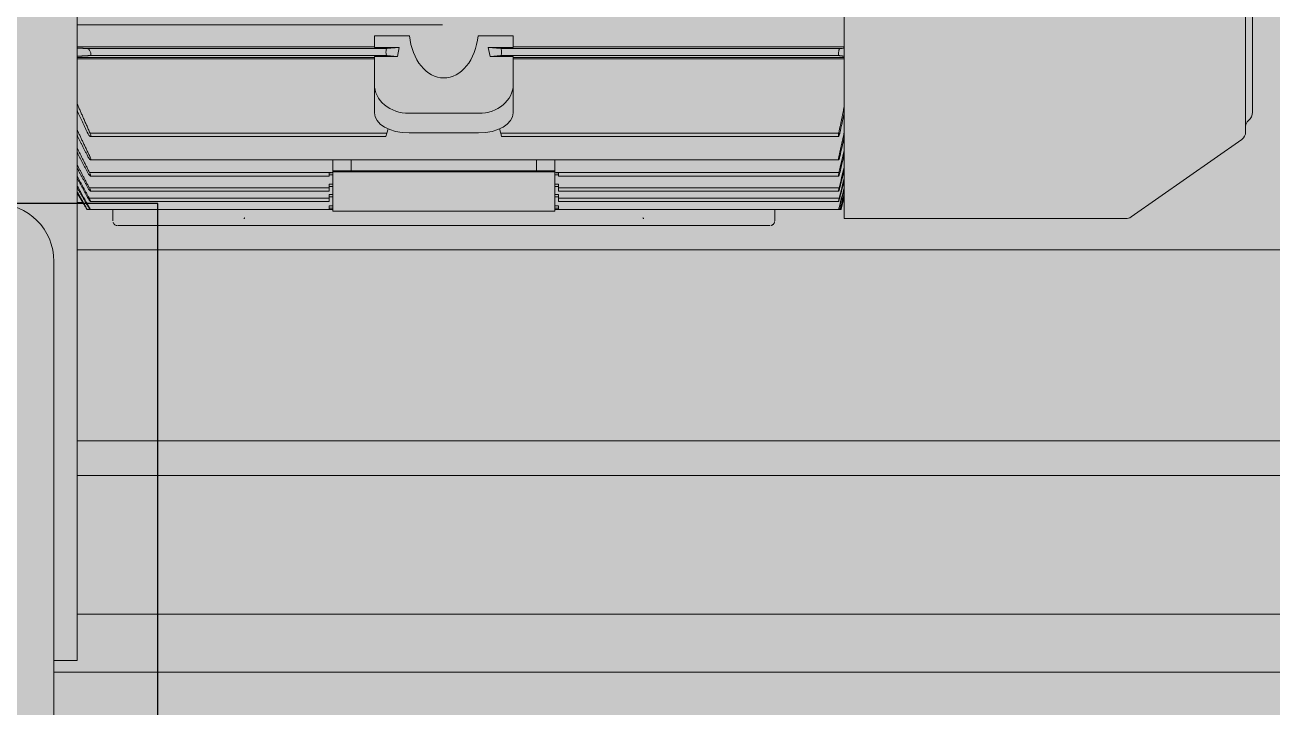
# Model space of a CAD drawing. Header units: centimetres. Extents: x 405564 to 502064, y 46284 to 60634.
# Drawn here: x 485158.52 to 485198.93, y 56053.52 to 56075.64 of the extents above; entities that cross this region are included whole.
import ezdxf

# ---------------------------------------------------------------- set-up
doc = ezdxf.new("R2010")
doc.units = ezdxf.units.CM
doc.layers.get('0').update_dxf_attribs({"color": 8, "lineweight": 9})
doc.layers.add('0-KRCN-MİMARİ-220526', color=8, linetype='Continuous', lineweight=9)
doc.layers.add('Visible (ISO)', color=8, linetype='Continuous', lineweight=18)
doc.layers.add('AS_NOT_MIMARI', color=8, linetype='Continuous')
doc.layers.add('AS_TAV', color=8, linetype='Continuous')

# ---------------------------------------------------------------- blocks, each defined once
blk = doc.blocks.new('A$Cdfb98813')
h = blk.add_hatch()
h.set_pattern_fill('ANGLE', color=256)
h.set_pattern_definition([(0, (-482318.783, -59032.118), (0, 6.985), [5.08, -1.905]), (90, (-482318.783, -59032.118), (-6.985, 4e-16), [5.08, -1.905])])
h.paths.add_polyline_path([(2235.139, -683), (325.139, -683), (325.139, -933.015), (2235.139, -933.015)])
h.paths.add_polyline_path([(800, -700), (900, -700), (900, -800), (800, -800)], flags=16)
h.paths.add_polyline_path([(1700, -700), (1800, -700), (1800, -800), (1700, -800)], flags=16)
at = {"layer": 'AS_TAV'}
blk.add_lwpolyline([(1313.081, -762.716), (1253.081, -762.716), (1253.081, -864.5), (1313.081, -864.5)], close=True, dxfattribs=at)
at = {"layer": 'Visible (ISO)'}
for p, q in [((1310.458, -722.029), (1310.458, -777.529)), ((1335.32, -736.354), (1335.32, -763.204)), ((1348.558, -739.804), (1348.558, -759.754)), ((1348.333, -760.391), (1348.333, -749.779)), ((1322.308, -756.924), (1310.458, -756.924)), ((1320.095, -757.274), (1321.233, -757.274)), ((1320.095, -757.652), (1320.095, -757.274)), ((1323.458, -757.274), (1324.595, -757.274)), ((1324.595, -757.274), (1324.595, -757.652)), ((1310.458, -757.637), (1320.095, -757.637)), ((1320.5, -757.691), (1310.803, -757.691)), ((1320.902, -757.652), (1320.095, -757.652)), ((1320.902, -757.652), (1320.5, -757.691)), ((1320.846, -757.95), (1320.902, -757.652)), ((1324.19, -757.691), (1323.788, -757.652)), ((1323.788, -757.652), (1324.595, -757.652)), ((1323.788, -757.652), (1323.844, -757.95)), ((1335.182, -757.691), (1324.19, -757.691)), ((1324.595, -757.637), (1335.32, -757.637)), ((1320.095, -757.979), (1310.458, -757.979)), ((1310.458, -758.018), (1320.095, -758.018)), ((1310.881, -757.916), (1320.5, -757.916)), ((1320.095, -757.95), (1320.846, -757.95)), ((1320.095, -758.853), (1320.095, -757.95)), ((1320.5, -757.916), (1320.846, -757.95)), ((1323.844, -757.95), (1324.19, -757.916)), ((1323.844, -757.95), (1324.595, -757.95)), ((1324.19, -757.916), (1335.145, -757.916)), ((1324.595, -757.95), (1324.595, -758.853)), ((1335.32, -757.979), (1324.595, -757.979)), ((1324.595, -758.018), (1335.32, -758.018)), ((1320.095, -758.853), (1320.095, -759.77)), ((1324.595, -759.77), (1324.595, -758.853)), ((1323.47, -759.789), (1321.22, -759.789)), ((1320.5, -760.429), (1310.881, -760.429)), ((1320.47, -760.541), (1310.893, -760.541)), ((1320.5, -760.429), (1320.47, -760.541)), ((1320.537, -760.291), (1320.5, -760.429)), ((1321.22, -760.425), (1323.47, -760.425)), ((1324.19, -760.429), (1324.153, -760.291)), ((1335.145, -760.429), (1324.19, -760.429)), ((1324.22, -760.541), (1324.19, -760.429)), ((1335.139, -760.541), (1324.22, -760.541)), ((1348.205, -760.637), (1344.617, -763.149)), ((1335.139, -761.295), (1310.893, -761.295)), ((1318.745, -761.295), (1318.745, -761.655)), ((1319.345, -761.655), (1319.345, -761.295)), ((1325.345, -761.295), (1325.345, -761.655)), ((1325.945, -761.655), (1325.945, -761.295)), ((1318.708, -761.713), (1310.864, -761.713)), ((1318.633, -761.825), (1310.893, -761.825)), ((1318.709, -761.715), (1318.633, -761.715)), ((1318.633, -761.715), (1318.633, -761.825)), ((1318.633, -761.782), (1318.708, -761.782)), ((1318.745, -761.691), (1318.745, -761.655)), ((1318.745, -761.655), (1318.783, -761.655)), ((1325.945, -761.691), (1318.745, -761.691)), ((1318.745, -762.96), (1318.745, -761.691)), ((1318.783, -761.655), (1319.308, -761.655)), ((1319.308, -761.655), (1325.383, -761.655)), ((1325.383, -761.655), (1325.908, -761.655)), ((1325.908, -761.655), (1325.945, -761.655)), ((1325.945, -761.655), (1325.945, -761.691)), ((1325.945, -761.691), (1325.945, -762.96)), ((1326.058, -761.715), (1325.981, -761.715)), ((1335.153, -761.713), (1325.983, -761.713)), ((1325.983, -761.782), (1326.058, -761.782)), ((1326.058, -761.825), (1326.058, -761.715)), ((1335.139, -761.825), (1326.058, -761.825)), ((1318.633, -762.204), (1310.856, -762.204)), ((1318.745, -762.09), (1318.633, -762.09)), ((1318.633, -762.204), (1318.633, -762.09)), ((1318.633, -762.167), (1318.745, -762.167)), ((1318.633, -762.204), (1318.633, -762.316)), ((1326.058, -762.09), (1325.945, -762.09)), ((1325.945, -762.167), (1326.058, -762.167)), ((1326.058, -762.204), (1326.058, -762.09)), ((1335.157, -762.204), (1326.058, -762.204)), ((1326.058, -762.316), (1326.058, -762.204)), ((1310.643, -762.679), (1310.458, -762.679)), ((1318.633, -762.535), (1310.85, -762.535)), ((1318.633, -762.316), (1310.893, -762.316)), ((1318.633, -762.647), (1310.893, -762.647)), ((1318.745, -762.416), (1318.633, -762.416)), ((1318.633, -762.535), (1318.633, -762.416)), ((1318.633, -762.493), (1318.745, -762.493)), ((1318.633, -762.535), (1318.633, -762.647)), ((1326.058, -762.416), (1325.945, -762.416)), ((1325.945, -762.493), (1326.058, -762.493)), ((1335.139, -762.316), (1326.058, -762.316)), ((1326.058, -762.535), (1326.058, -762.416)), ((1335.159, -762.535), (1326.058, -762.535)), ((1326.058, -762.647), (1326.058, -762.535)), ((1335.139, -762.647), (1326.058, -762.647)), ((1335.247, -762.794), (1335.32, -762.52)), ((1310.879, -762.904), (1310.78, -762.904)), ((1318.633, -762.904), (1310.879, -762.904)), ((1311.621, -762.904), (1311.621, -763.278)), ((1318.708, -762.793), (1318.633, -762.793)), ((1318.633, -762.794), (1318.633, -762.793)), ((1318.633, -762.794), (1318.633, -762.904)), ((1318.633, -762.86), (1318.708, -762.86)), ((1318.745, -762.904), (1318.633, -762.904)), ((1318.745, -762.96), (1325.945, -762.96)), ((1326.058, -762.904), (1325.945, -762.904)), ((1326.058, -762.793), (1325.982, -762.793)), ((1325.983, -762.86), (1326.058, -762.86)), ((1326.058, -762.794), (1326.058, -762.793)), ((1326.058, -762.904), (1326.058, -762.794)), ((1335.146, -762.904), (1326.058, -762.904)), ((1333.07, -763.278), (1333.07, -762.904)), ((1335.192, -762.904), (1335.146, -762.904)), ((1335.216, -762.904), (1335.192, -762.904)), ((1316.496, -763.428), (1311.771, -763.428)), ((1316.499, -763.425), (1316.496, -763.428)), ((1328.191, -763.425), (1316.499, -763.425)), ((1328.195, -763.428), (1328.191, -763.425)), ((1332.92, -763.428), (1328.195, -763.428)), ((1335.32, -763.204), (1344.445, -763.204)), ((1354.708, -764.216), (1310.458, -764.216)), ((1309.708, -764.591), (1309.708, -825.341)), ((1354.708, -770.404), (1310.458, -770.404)), ((1310.458, -771.529), (1354.708, -771.529)), ((1310.458, -776.029), (1359.208, -776.029)), ((1309.708, -777.529), (1310.458, -777.529)), ((1358.083, -777.904), (1309.708, -777.904))]:
    blk.add_line(p, q, dxfattribs=at)
for centre, radius, start, end in [((1348.22, -759.754), 0.338, 306.8699, 0), ((1348.558, -760.204), 0.225, 126.8699, 180), ((1348.033, -760.391), 0.3, 305, 0), ((1307.833, -764.591), 1.875, 0, 90), ((1344.445, -762.904), 0.3, 270, 305)]:
    blk.add_arc(centre, radius, start, end, dxfattribs=at)
at = {"layer": 'Visible (ISO)', "extrusion": (0, 0, -1)}
for centre, major_axis, ratio, start_param, end_param in [((1322.345, -757.037), (0, 1.607), 0.700208, 1.719134, 4.564052), ((1320.5, -757.804), (0, 0.112), 0.267949, 3.141593, 6.283185), ((1324.19, -757.804), (0, 0.112), 0.267949, 0, 3.141593), ((1321.22, -758.853), (1.125, 0), 0.831789, 1.570796, 3.141593), ((1323.47, -758.853), (1.125, 0), 0.831789, 0, 1.570796), ((1321.22, -759.77), (-1.125, 0), 0.582425, 4.712389, 6.283185), ((1323.47, -759.77), (-1.125, 0), 0.582425, 3.141593, 4.712389), ((1318.708, -761.702), (-0.0375, 0), 0.337399, 3.141593, 4.6698), ((1325.983, -761.702), (0.0375, 0), 0.337399, 1.613385, 3.141593), ((1315.868, -763.187), (-0.0161, -0.0125), 0.511375, 4.131727, 5.091658), ((1315.87, -763.177), (-0.0045, -0.0179), 0.810739, 5.034594, 5.121861), ((1315.898, -763.185), (-0.0161, -0.0125), 0.511375, 0.990134, 1.950065), ((1315.895, -763.195), (-0.0045, -0.0179), 0.810739, 1.893002, 1.980268), ((1316.496, -763.39), (0, 0.0375), 0.017453, 3.124143, 3.141593), ((1328.195, -763.39), (0, 0.0376), 0.017445, 3.141597, 3.159038), ((1328.793, -763.185), (-0.0161, 0.0125), 0.511375, 1.191527, 2.151459), ((1328.795, -763.195), (-0.0045, 0.0179), 0.810739, 1.161325, 1.248591), ((1328.82, -763.177), (-0.0045, 0.0179), 0.810739, 4.302917, 4.390184), ((1328.823, -763.187), (0.0161, -0.0125), 0.511375, 1.191528, 2.151459)]:
    blk.add_ellipse(centre, major_axis=major_axis, ratio=ratio, start_param=start_param, end_param=end_param, dxfattribs=at)
at = {"layer": 'Visible (ISO)'}
for points, weights in [([(1310.803, -757.691), (1310.624, -757.681), (1310.458, -757.672)], [1.03694040648, 1.03138833419, 1.02503368253]), ([(1310.458, -757.941), (1310.659, -757.929), (1310.881, -757.916)], [1.02760972469, 1.0359817526, 1.04300730827]), ([(1335.145, -757.916), (1335.236, -757.928), (1335.32, -757.939)], [1.03548947885, 1.02392724394, 1.01141624602]), ([(1310.881, -760.429), (1310.659, -759.935), (1310.458, -759.469)], [1.04300730828, 1.0359817526, 1.02760972468]), ([(1310.458, -759.69), (1310.624, -760.051), (1310.803, -760.429)], [1.02503368252, 1.03138833419, 1.03694040648]), ([(1335.32, -759.576), (1335.236, -759.991), (1335.145, -760.429)], [1.01141624608, 1.02392724392, 1.03548947877]), ([(1310.873, -761.185), (1310.657, -760.739), (1310.458, -760.316)], [1.0619106709, 1.05057873703, 1.03821159427]), ([(1310.458, -760.489), (1310.626, -760.829), (1310.806, -761.185)], [1.03560321609, 1.04540594048, 1.05454112864]), ([(1335.32, -760.414), (1335.238, -760.79), (1335.149, -761.185)], [1.01386591354, 1.029070493, 1.0435925618]), ([(1310.864, -761.713), (1310.654, -761.299), (1310.458, -760.907)], [1.02941129062, 1.02470336246, 1.01903855334]), ([(1310.458, -761.046), (1310.628, -761.373), (1310.808, -761.716)], [1.01787598152, 1.02252097479, 1.0265022762]), ([(1310.856, -762.204), (1310.651, -761.817), (1310.458, -761.45)], [1.05288646738, 1.0432389312, 1.03281162052]), ([(1310.458, -761.557), (1310.63, -761.874), (1310.811, -762.207)], [1.03143864259, 1.04036327085, 1.04870661541]), ([(1310.85, -762.535), (1310.648, -762.166), (1310.458, -761.815)], [1.05031344675, 1.04117051687, 1.03131801945]), ([(1335.178, -762.207), (1335.251, -761.918), (1335.32, -761.642)], [1.03310107359, 1.02260928145, 1.01174669233]), ([(1310.458, -761.898), (1310.632, -762.21), (1310.814, -762.538)], [1.03031017715, 1.03902586745, 1.04717859787]), ([(1310.83, -762.794), (1310.639, -762.453), (1310.458, -762.129)], [1.02420188186, 1.02039218204, 1.01593010599]), ([(1310.458, -762.185), (1310.627, -762.483), (1310.804, -762.794)], [1.01552179333, 1.01957978553, 1.0230897414]), ([(1310.726, -762.794), (1310.589, -762.555), (1310.458, -762.324)], [1.04182246968, 1.03574302045, 1.02935718433])]:
    blk.add_rational_spline(points, weights, degree=2, dxfattribs=at)
for points, knots in [([(1310.881, -757.916), (1310.883, -757.916), (1310.885, -757.916), (1310.893, -757.913), (1310.898, -757.909), (1310.905, -757.894), (1310.906, -757.883), (1310.906, -757.86), (1310.905, -757.845), (1310.898, -757.816), (1310.893, -757.801), (1310.881, -757.773), (1310.874, -757.758), (1310.858, -757.733), (1310.849, -757.721), (1310.841, -757.713), (1310.833, -757.705), (1310.824, -757.698), (1310.811, -757.692), (1310.807, -757.691), (1310.803, -757.691)], [0.590969, 0.590969, 0.590969, 0.590969, 0.612684, 0.612684, 0.6714311, 0.6714311, 0.7301782, 0.7301782, 0.7889253, 0.7889253, 0.8476724, 0.8476724, 0.9115185, 0.9115185, 0.9753645, 0.9753645, 0.9753645, 1.0408052, 1.0408052, 1.0787548, 1.0787548, 1.0787548, 1.0787548]), ([(1335.182, -757.691), (1335.18, -757.691), (1335.177, -757.692), (1335.171, -757.698), (1335.167, -757.705), (1335.164, -757.713), (1335.16, -757.722), (1335.156, -757.733), (1335.148, -757.759), (1335.145, -757.773), (1335.14, -757.801), (1335.137, -757.817), (1335.134, -757.846), (1335.133, -757.86), (1335.133, -757.883), (1335.134, -757.893), (1335.137, -757.908), (1335.14, -757.913), (1335.143, -757.916), (1335.144, -757.916), (1335.145, -757.916)], [0.8260692, 0.8260692, 0.8260692, 0.8260692, 0.8617892, 0.8617892, 0.9200717, 0.9200717, 0.9200717, 0.9784799, 0.9784799, 1.036888, 1.036888, 1.0941312, 1.0941312, 1.1513743, 1.1513743, 1.2086175, 1.2086175, 1.2658606, 1.2658606, 1.2861735, 1.2861735, 1.2861735, 1.2861735]), ([(1310.803, -760.429), (1310.807, -760.438), (1310.811, -760.447), (1310.824, -760.47), (1310.833, -760.484), (1310.849, -760.507), (1310.858, -760.517), (1310.874, -760.533), (1310.881, -760.538), (1310.893, -760.542), (1310.898, -760.541), (1310.905, -760.534), (1310.906, -760.527), (1310.906, -760.51), (1310.905, -760.498), (1310.898, -760.472), (1310.893, -760.457), (1310.885, -760.439), (1310.883, -760.434), (1310.881, -760.429)], [0.3816017, 0.3816017, 0.3816017, 0.3816017, 0.4195513, 0.4195513, 0.4849919, 0.4849919, 0.548838, 0.548838, 0.612684, 0.612684, 0.6714311, 0.6714311, 0.7301782, 0.7301782, 0.7889253, 0.7889253, 0.8476724, 0.8476724, 0.8693875, 0.8693875, 0.8693875, 0.8693875]), ([(1335.145, -760.429), (1335.144, -760.434), (1335.143, -760.439), (1335.14, -760.458), (1335.137, -760.472), (1335.134, -760.498), (1335.133, -760.51), (1335.133, -760.527), (1335.134, -760.534), (1335.137, -760.541), (1335.14, -760.542), (1335.145, -760.538), (1335.148, -760.533), (1335.156, -760.517), (1335.16, -760.507), (1335.167, -760.484), (1335.171, -760.47), (1335.177, -760.447), (1335.18, -760.438), (1335.182, -760.429)], [0.0965035, 0.0965035, 0.0965035, 0.0965035, 0.1168163, 0.1168163, 0.1740595, 0.1740595, 0.2313026, 0.2313026, 0.2885457, 0.2885457, 0.3457889, 0.3457889, 0.404197, 0.404197, 0.4626052, 0.4626052, 0.5208877, 0.5208877, 0.5566077, 0.5566077, 0.5566077, 0.5566077]), ([(1310.806, -761.185), (1310.808, -761.189), (1310.81, -761.194), (1310.821, -761.213), (1310.829, -761.228), (1310.846, -761.252), (1310.854, -761.263), (1310.87, -761.281), (1310.878, -761.288), (1310.889, -761.295), (1310.894, -761.296), (1310.901, -761.292), (1310.903, -761.286), (1310.903, -761.271), (1310.901, -761.26), (1310.894, -761.236), (1310.889, -761.222), (1310.88, -761.201), (1310.877, -761.193), (1310.873, -761.185)], [0.4017412, 0.4017412, 0.4017412, 0.4017412, 0.4194472, 0.4194472, 0.4848716, 0.4848716, 0.548702, 0.548702, 0.6125323, 0.6125323, 0.671265, 0.671265, 0.7299977, 0.7299977, 0.7887304, 0.7887304, 0.8474631, 0.8474631, 0.8811416, 0.8811416, 0.8811416, 0.8811416]), ([(1335.149, -761.185), (1335.147, -761.193), (1335.145, -761.201), (1335.141, -761.222), (1335.139, -761.236), (1335.136, -761.261), (1335.135, -761.271), (1335.135, -761.286), (1335.136, -761.291), (1335.139, -761.296), (1335.141, -761.295), (1335.147, -761.288), (1335.15, -761.281), (1335.157, -761.263), (1335.162, -761.252), (1335.169, -761.228), (1335.173, -761.213), (1335.178, -761.194), (1335.179, -761.19), (1335.18, -761.185)], [0.0853936, 0.0853936, 0.0853936, 0.0853936, 0.1167876, 0.1167876, 0.1740167, 0.1740167, 0.2312458, 0.2312458, 0.2884749, 0.2884749, 0.345704, 0.345704, 0.4040978, 0.4040978, 0.4624916, 0.4624916, 0.5207597, 0.5207597, 0.5377772, 0.5377772, 0.5377772, 0.5377772]), ([(1310.808, -761.716), (1310.809, -761.717), (1310.809, -761.718), (1310.818, -761.734), (1310.827, -761.749), (1310.843, -761.775), (1310.851, -761.787), (1310.868, -761.807), (1310.875, -761.815), (1310.887, -761.824), (1310.892, -761.826), (1310.898, -761.824), (1310.9, -761.82), (1310.9, -761.807), (1310.898, -761.798), (1310.892, -761.775), (1310.887, -761.761), (1310.876, -761.737), (1310.871, -761.725), (1310.864, -761.713)], [0.4150613, 0.4150613, 0.4150613, 0.4150613, 0.4195494, 0.4195494, 0.4849898, 0.4849898, 0.5488361, 0.5488361, 0.6126824, 0.6126824, 0.6714298, 0.6714298, 0.7301771, 0.7301771, 0.7889245, 0.7889245, 0.8476719, 0.8476719, 0.8987005, 0.8987005, 0.8987005, 0.8987005]), ([(1318.709, -761.715), (1318.709, -761.715), (1318.709, -761.714), (1318.709, -761.714), (1318.709, -761.714), (1318.709, -761.713), (1318.708, -761.713), (1318.708, -761.713), (1318.708, -761.713), (1318.708, -761.713), (1318.708, -761.713), (1318.708, -761.713)], [-0.003434338, -0.003434338, -0.003434338, -0.003434338, -0.002563283, -0.002563283, -0.00154659, -0.00154659, -0.000773295, -0.000773295, -0.000386648, -0.000386648, 0, 0, 0, 0]), ([(1318.708, -761.782), (1318.71, -761.782), (1318.712, -761.782), (1318.717, -761.783), (1318.72, -761.783), (1318.726, -761.784), (1318.731, -761.785), (1318.738, -761.787), (1318.74, -761.788), (1318.744, -761.791), (1318.745, -761.793), (1318.745, -761.794)], [0.00000001, 0.00000001, 0.00000001, 0.00000001, 0.0093726, 0.0093726, 0.01931071, 0.01931071, 0.03931383, 0.03931383, 0.05929346, 0.05929346, 0.07864775, 0.07864775, 0.07864775, 0.07864775]), ([(1325.945, -761.794), (1325.945, -761.793), (1325.946, -761.791), (1325.95, -761.788), (1325.953, -761.787), (1325.96, -761.785), (1325.964, -761.784), (1325.971, -761.783), (1325.973, -761.783), (1325.978, -761.782), (1325.98, -761.782), (1325.983, -761.782)], [0.0000024, 0.0000024, 0.0000024, 0.0000024, 0.01930767, 0.01930767, 0.03931419, 0.03931419, 0.05934192, 0.05934192, 0.0692809, 0.0692809, 0.07865465, 0.07865465, 0.07865465, 0.07865465]), ([(1325.983, -761.713), (1325.983, -761.713), (1325.982, -761.713), (1325.982, -761.713), (1325.982, -761.713), (1325.982, -761.713), (1325.982, -761.714), (1325.981, -761.714), (1325.981, -761.714), (1325.981, -761.715), (1325.981, -761.715), (1325.981, -761.715)], [0.014410875, 0.014410875, 0.014410875, 0.014410875, 0.014925046, 0.014925046, 0.015439218, 0.015439218, 0.016383038, 0.016383038, 0.017326859, 0.017326859, 0.017904391, 0.017904391, 0.017904391, 0.017904391]), ([(1335.153, -761.713), (1335.15, -761.725), (1335.147, -761.737), (1335.142, -761.762), (1335.14, -761.775), (1335.137, -761.798), (1335.136, -761.807), (1335.136, -761.82), (1335.137, -761.824), (1335.14, -761.826), (1335.142, -761.824), (1335.148, -761.815), (1335.151, -761.807), (1335.159, -761.787), (1335.163, -761.775), (1335.17, -761.749), (1335.174, -761.735), (1335.178, -761.718), (1335.179, -761.717), (1335.179, -761.716)], [0.0694591, 0.0694591, 0.0694591, 0.0694591, 0.1168168, 0.1168168, 0.1740602, 0.1740602, 0.2313036, 0.2313036, 0.288547, 0.288547, 0.3457905, 0.3457905, 0.4041989, 0.4041989, 0.4626073, 0.4626073, 0.5208895, 0.5208895, 0.5258001, 0.5258001, 0.5258001, 0.5258001]), ([(1310.811, -762.207), (1310.818, -762.22), (1310.826, -762.232), (1310.841, -762.256), (1310.849, -762.269), (1310.865, -762.291), (1310.873, -762.3), (1310.884, -762.312), (1310.889, -762.316), (1310.896, -762.317), (1310.898, -762.314), (1310.898, -762.303), (1310.896, -762.295), (1310.889, -762.274), (1310.884, -762.261), (1310.873, -762.235), (1310.865, -762.22), (1310.857, -762.205), (1310.857, -762.204), (1310.856, -762.204)], [0.4297718, 0.4297718, 0.4297718, 0.4297718, 0.484989, 0.484989, 0.5488354, 0.5488354, 0.6126818, 0.6126818, 0.6714293, 0.6714293, 0.7301767, 0.7301767, 0.7889242, 0.7889242, 0.8476717, 0.8476717, 0.9115181, 0.9115181, 0.9133448, 0.9133448, 0.9133448, 0.9133448]), ([(1335.157, -762.204), (1335.156, -762.204), (1335.156, -762.205), (1335.152, -762.221), (1335.149, -762.236), (1335.144, -762.262), (1335.141, -762.274), (1335.138, -762.295), (1335.137, -762.304), (1335.137, -762.314), (1335.138, -762.317), (1335.141, -762.316), (1335.144, -762.312), (1335.149, -762.301), (1335.152, -762.292), (1335.16, -762.27), (1335.164, -762.257), (1335.171, -762.232), (1335.174, -762.22), (1335.178, -762.207)], [0.0560663, 0.0560663, 0.0560663, 0.0560663, 0.0584085, 0.0584085, 0.116817, 0.116817, 0.1740605, 0.1740605, 0.231304, 0.231304, 0.2885475, 0.2885475, 0.3457911, 0.3457911, 0.4041996, 0.4041996, 0.4626081, 0.4626081, 0.5124007, 0.5124007, 0.5124007, 0.5124007]), ([(1310.814, -762.538), (1310.82, -762.548), (1310.826, -762.557), (1310.839, -762.579), (1310.847, -762.593), (1310.864, -762.616), (1310.871, -762.626), (1310.883, -762.64), (1310.888, -762.645), (1310.894, -762.648), (1310.896, -762.647), (1310.896, -762.638), (1310.894, -762.631), (1310.888, -762.612), (1310.883, -762.6), (1310.871, -762.575), (1310.864, -762.56), (1310.854, -762.541), (1310.852, -762.538), (1310.85, -762.535)], [0.4422239, 0.4422239, 0.4422239, 0.4422239, 0.4849884, 0.4849884, 0.5488349, 0.5488349, 0.6126814, 0.6126814, 0.6714289, 0.6714289, 0.7301765, 0.7301765, 0.788924, 0.788924, 0.8476715, 0.8476715, 0.911518, 0.911518, 0.9257143, 0.9257143, 0.9257143, 0.9257143]), ([(1335.159, -762.535), (1335.159, -762.538), (1335.158, -762.542), (1335.153, -762.56), (1335.15, -762.575), (1335.144, -762.6), (1335.142, -762.612), (1335.139, -762.631), (1335.138, -762.638), (1335.138, -762.647), (1335.139, -762.648), (1335.142, -762.645), (1335.144, -762.64), (1335.15, -762.627), (1335.153, -762.617), (1335.161, -762.593), (1335.165, -762.58), (1335.171, -762.557), (1335.173, -762.548), (1335.176, -762.538)], [0.0448052, 0.0448052, 0.0448052, 0.0448052, 0.0584086, 0.0584086, 0.1168172, 0.1168172, 0.1740607, 0.1740607, 0.2313043, 0.2313043, 0.2885479, 0.2885479, 0.3457915, 0.3457915, 0.4042, 0.4042, 0.4626086, 0.4626086, 0.5011112, 0.5011112, 0.5011112, 0.5011112]), ([(1310.709, -762.794), (1310.711, -762.798), (1310.713, -762.801), (1310.723, -762.818), (1310.732, -762.833), (1310.748, -762.859), (1310.755, -762.871), (1310.767, -762.888), (1310.772, -762.895), (1310.779, -762.904), (1310.78, -762.905), (1310.78, -762.901), (1310.779, -762.896), (1310.772, -762.881), (1310.767, -762.87), (1310.755, -762.848), (1310.748, -762.834), (1310.735, -762.811), (1310.73, -762.802), (1310.726, -762.794)], [0.4693814, 0.4693814, 0.4693814, 0.4693814, 0.4849477, 0.4849477, 0.5487995, 0.5487995, 0.6126513, 0.6126513, 0.6714037, 0.6714037, 0.7301561, 0.7301561, 0.7889085, 0.7889085, 0.847661, 0.847661, 0.9115128, 0.9115128, 0.9482671, 0.9482671, 0.9482671, 0.9482671]), ([(1310.804, -762.794), (1310.808, -762.801), (1310.811, -762.807), (1310.823, -762.827), (1310.832, -762.841), (1310.848, -762.866), (1310.855, -762.877), (1310.867, -762.892), (1310.872, -762.899), (1310.878, -762.904), (1310.88, -762.904), (1310.88, -762.898), (1310.878, -762.892), (1310.872, -762.875), (1310.867, -762.864), (1310.855, -762.84), (1310.848, -762.826), (1310.837, -762.805), (1310.834, -762.8), (1310.83, -762.794)], [0.4563679, 0.4563679, 0.4563679, 0.4563679, 0.4849829, 0.4849829, 0.5488301, 0.5488301, 0.6126773, 0.6126773, 0.6714255, 0.6714255, 0.7301737, 0.7301737, 0.7889219, 0.7889219, 0.8476701, 0.8476701, 0.9115173, 0.9115173, 0.9354789, 0.9354789, 0.9354789, 0.9354789]), ([(1318.745, -762.782), (1318.745, -762.783), (1318.744, -762.785), (1318.74, -762.787), (1318.738, -762.789), (1318.73, -762.791), (1318.726, -762.792), (1318.715, -762.793), (1318.71, -762.793), (1318.708, -762.793)], [0, 0, 0, 0, 0.01406138, 0.01406138, 0.02277918, 0.02277918, 0.02773625, 0.02773625, 0.03298972, 0.03298972, 0.03298972, 0.03298972]), ([(1318.745, -762.873), (1318.745, -762.871), (1318.744, -762.869), (1318.74, -762.867), (1318.737, -762.865), (1318.731, -762.863), (1318.726, -762.862), (1318.718, -762.861), (1318.712, -762.86), (1318.708, -762.86)], [-0.22630292, -0.22630292, -0.22630292, -0.22630292, -0.20690334, -0.20690334, -0.18766162, -0.18766162, -0.16889306, -0.16889306, -0.15067425, -0.15067425, -0.15067425, -0.15067425]), ([(1325.982, -762.793), (1325.98, -762.793), (1325.975, -762.793), (1325.964, -762.792), (1325.96, -762.791), (1325.954, -762.789), (1325.951, -762.788), (1325.947, -762.785), (1325.946, -762.784), (1325.945, -762.782)], [0, 0, 0, 0, 0.00939832, 0.00939832, 0.01825226, 0.01825226, 0.03030882, 0.03030882, 0.04458897, 0.04458897, 0.04458897, 0.04458897]), ([(1325.983, -762.86), (1325.978, -762.86), (1325.973, -762.861), (1325.964, -762.862), (1325.96, -762.863), (1325.953, -762.865), (1325.95, -762.867), (1325.946, -762.869), (1325.945, -762.871), (1325.945, -762.873)], [-0.15067425, -0.15067425, -0.15067425, -0.15067425, -0.13245544, -0.13245544, -0.11368689, -0.11368689, -0.09444517, -0.09444517, -0.07504559, -0.07504559, -0.07504559, -0.07504559]), ([(1335.169, -762.794), (1335.167, -762.8), (1335.166, -762.806), (1335.16, -762.826), (1335.157, -762.84), (1335.152, -762.864), (1335.149, -762.875), (1335.146, -762.892), (1335.145, -762.898), (1335.145, -762.904), (1335.146, -762.904), (1335.149, -762.899), (1335.152, -762.893), (1335.157, -762.877), (1335.16, -762.866), (1335.168, -762.841), (1335.172, -762.827), (1335.177, -762.807), (1335.179, -762.801), (1335.181, -762.794)], [0.0359461, 0.0359461, 0.0359461, 0.0359461, 0.0584093, 0.0584093, 0.1168185, 0.1168185, 0.1740628, 0.1740628, 0.231307, 0.231307, 0.2885512, 0.2885512, 0.3457954, 0.3457954, 0.4042047, 0.4042047, 0.462614, 0.462614, 0.4883371, 0.4883371, 0.4883371, 0.4883371]), ([(1335.217, -762.794), (1335.215, -762.803), (1335.213, -762.811), (1335.207, -762.835), (1335.203, -762.848), (1335.198, -762.871), (1335.196, -762.881), (1335.193, -762.896), (1335.192, -762.901), (1335.192, -762.905), (1335.193, -762.904), (1335.196, -762.896), (1335.198, -762.888), (1335.203, -762.871), (1335.207, -762.859), (1335.214, -762.833), (1335.218, -762.818), (1335.223, -762.801), (1335.224, -762.798), (1335.225, -762.794)], [0.0243808, 0.0243808, 0.0243808, 0.0243808, 0.0584135, 0.0584135, 0.1168271, 0.1168271, 0.1740755, 0.1740755, 0.231324, 0.231324, 0.2885724, 0.2885724, 0.3458209, 0.3458209, 0.4042344, 0.4042344, 0.462648, 0.462648, 0.4766236, 0.4766236, 0.4766236, 0.4766236]), ([(1335.244, -762.794), (1335.241, -762.806), (1335.238, -762.817), (1335.231, -762.843), (1335.228, -762.856), (1335.222, -762.877), (1335.22, -762.886), (1335.217, -762.899), (1335.216, -762.903), (1335.216, -762.904), (1335.217, -762.902), (1335.22, -762.892), (1335.222, -762.883), (1335.228, -762.864), (1335.231, -762.852), (1335.238, -762.824), (1335.243, -762.809), (1335.246, -762.795), (1335.247, -762.795), (1335.247, -762.794)], [0.0123931, 0.0123931, 0.0123931, 0.0123931, 0.0584158, 0.0584158, 0.1168317, 0.1168317, 0.1740824, 0.1740824, 0.231333, 0.231333, 0.2885837, 0.2885837, 0.3458344, 0.3458344, 0.4042503, 0.4042503, 0.4626661, 0.4626661, 0.4644112, 0.4644112, 0.4644112, 0.4644112]), ([(1311.625, -763.313), (1311.626, -763.317), (1311.627, -763.321), (1311.634, -763.341), (1311.642, -763.356), (1311.655, -763.374), (1311.66, -763.379), (1311.665, -763.384)], [0.0468143, 0.0468143, 0.0468143, 0.0468143, 0.0640547, 0.0640547, 0.1292123, 0.1292123, 0.1564698, 0.1564698, 0.1564698, 0.1564698]), ([(1311.665, -763.384), (1311.676, -763.395), (1311.689, -763.405), (1311.718, -763.419), (1311.734, -763.424), (1311.751, -763.427), (1311.751, -763.427), (1311.751, -763.427)], [0, 0, 0, 0, 0.0640331, 0.0640331, 0.1291766, 0.1291766, 0.1298888, 0.1298888, 0.1298888, 0.1298888]), ([(1332.955, -763.424), (1332.959, -763.423), (1332.963, -763.422), (1332.982, -763.415), (1332.997, -763.407), (1333.016, -763.393), (1333.021, -763.389), (1333.026, -763.384)], [0.0468147, 0.0468147, 0.0468147, 0.0468147, 0.0640547, 0.0640547, 0.1292123, 0.1292123, 0.1564698, 0.1564698, 0.1564698, 0.1564698]), ([(1333.026, -763.384), (1333.037, -763.373), (1333.047, -763.359), (1333.061, -763.331), (1333.066, -763.315), (1333.068, -763.298), (1333.068, -763.298), (1333.068, -763.298)], [0, 0, 0, 0, 0.0640331, 0.0640331, 0.1291766, 0.1291766, 0.1298892, 0.1298892, 0.1298892, 0.1298892])]:
    blk.add_open_spline(points, degree=3, knots=knots, dxfattribs=at)
for points in [[(1335.32, -757.674), (1335.275, -757.68), (1335.229, -757.685), (1335.182, -757.691)], [(1335.182, -760.429), (1335.229, -760.211), (1335.275, -759.998), (1335.32, -759.79)], [(1335.18, -761.185), (1335.228, -760.98), (1335.275, -760.779), (1335.32, -760.582)], [(1335.32, -760.999), (1335.266, -761.231), (1335.21, -761.469), (1335.153, -761.713)], [(1335.179, -761.716), (1335.227, -761.518), (1335.274, -761.324), (1335.32, -761.134)], [(1335.32, -761.537), (1335.267, -761.754), (1335.213, -761.976), (1335.157, -762.204)], [(1335.32, -761.9), (1335.268, -762.107), (1335.214, -762.318), (1335.159, -762.535)], [(1335.32, -762.211), (1335.271, -762.401), (1335.22, -762.596), (1335.169, -762.794)], [(1335.176, -762.538), (1335.225, -762.348), (1335.273, -762.162), (1335.32, -761.981)], [(1335.181, -762.794), (1335.228, -762.615), (1335.275, -762.439), (1335.32, -762.266)], [(1310.458, -762.357), (1310.54, -762.5), (1310.624, -762.646), (1310.709, -762.794)], [(1335.32, -762.405), (1335.286, -762.535), (1335.252, -762.664), (1335.217, -762.794)], [(1335.225, -762.794), (1335.257, -762.675), (1335.288, -762.556), (1335.32, -762.437)], [(1335.32, -762.508), (1335.295, -762.604), (1335.269, -762.699), (1335.244, -762.794)]]:
    blk.add_open_spline(points, degree=3, dxfattribs=at)
blk = doc.blocks.new('A$C6A10306C')
at = {"layer": 'AS_NOT_MIMARI'}
blk.add_blockref('A$Cdfb98813', (13285.68, -3801.454), dxfattribs=at)

msp = doc.modelspace()

# ---------------------------------------------------------------- block references
at = {"layer": '0-KRCN-MİMARİ-220526'}
msp.add_blockref('A$C6A10306C', (470564.066, 60634.016), dxfattribs=at)

doc.saveas('drawing.dxf')
